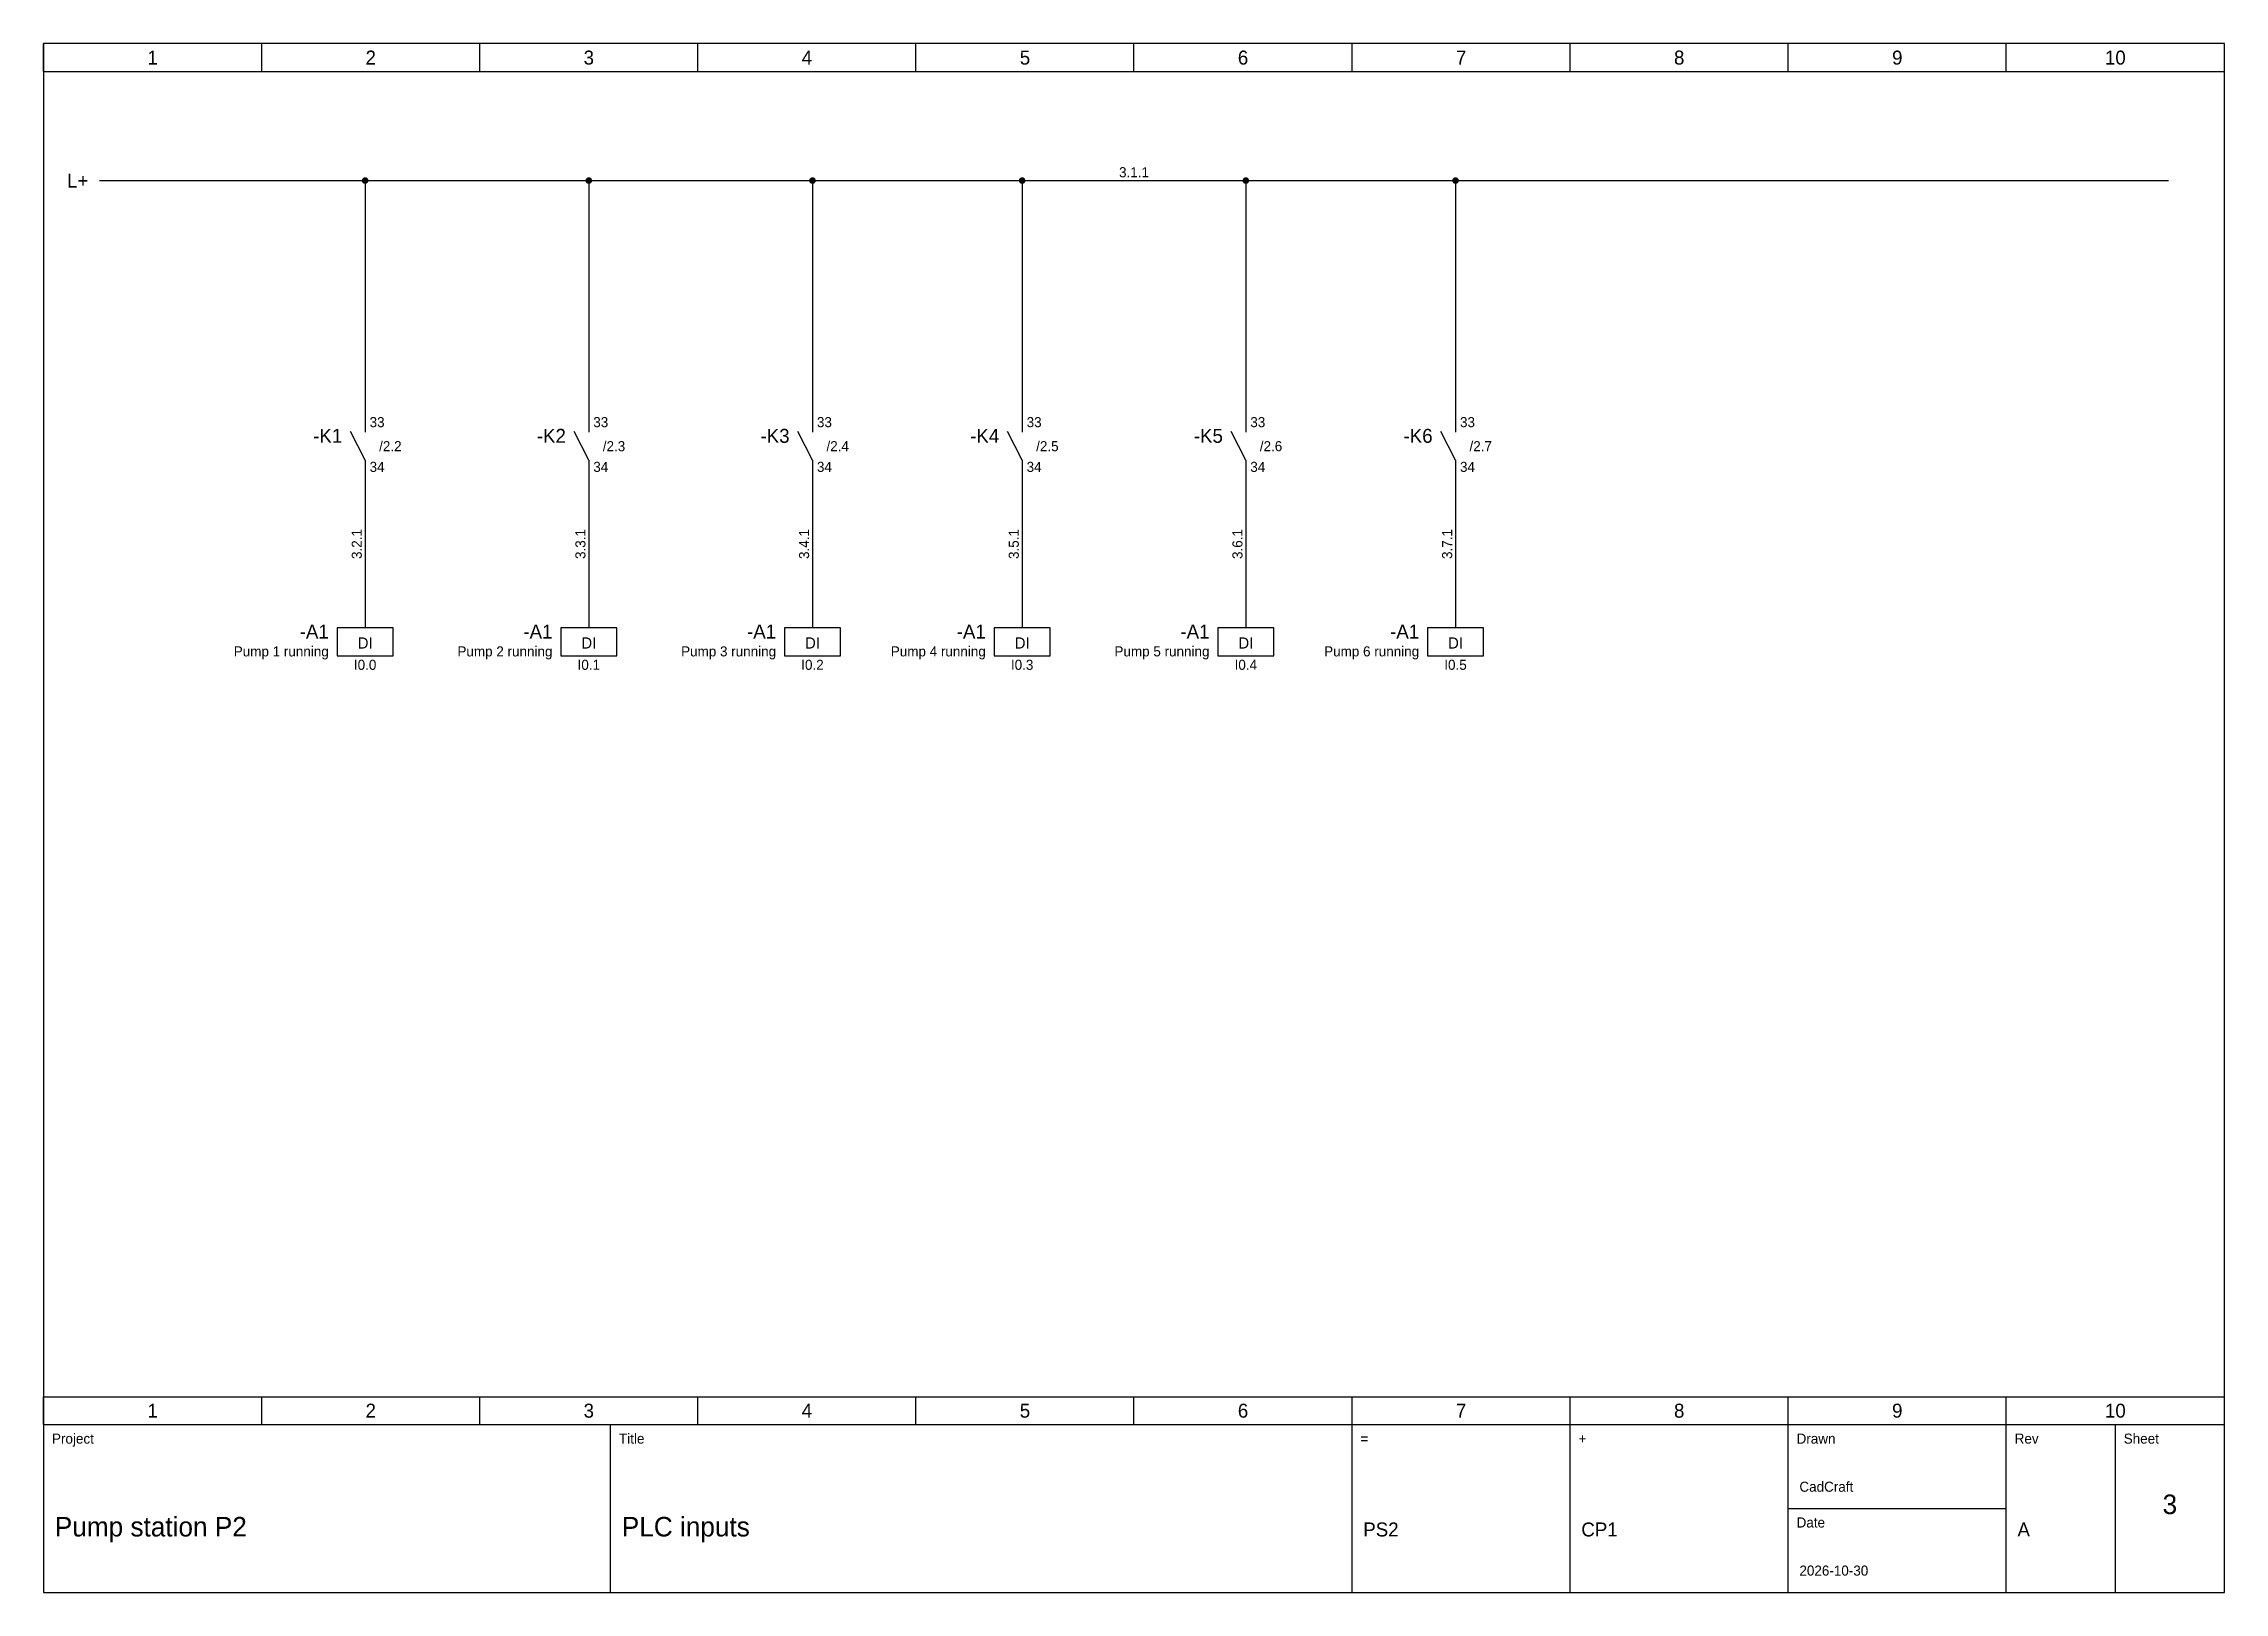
# Paper-space layout 'Sheet 3' of a CAD drawing. Header units: millimetres. Extents: x 20 to 410, y 10 to 287.
import ezdxf
from ezdxf.enums import TextEntityAlignment as Align

# ---------------------------------------------------------------- set-up
doc = ezdxf.new("R2010")
doc.units = ezdxf.units.MM
for name, color, linetype in [('EL-FRAME', 7, 'Continuous'), ('EL-SYMBOL', 7, 'Continuous'), ('EL-TEXT', 7, 'Continuous'), ('EL-WIRE', 7, 'Continuous'), ('EL-WIRE-24VDC', 7, 'Continuous'), ('EL-WIRENO', 7, 'Continuous')]:
    doc.layers.add(name, color=color, linetype=linetype)

# ---------------------------------------------------------------- blocks, each defined once
blk = doc.blocks.new('EL_FRAME_A3')
for p, q in [((20, 282), (20, 287)), ((59, 282), (59, 287)), ((98, 282), (98, 287)), ((137, 282), (137, 287)), ((176, 282), (176, 287)), ((215, 282), (215, 287)), ((254, 282), (254, 287)), ((293, 282), (293, 287)), ((332, 282), (332, 287)), ((371, 282), (371, 287)), ((410, 282), (410, 287)), ((20, 282), (410, 282)), ((20, 45), (410, 45)), ((20, 40), (20, 45)), ((59, 40), (59, 45)), ((98, 40), (98, 45)), ((137, 40), (137, 45)), ((176, 40), (176, 45)), ((215, 40), (215, 45)), ((254, 40), (254, 45)), ((293, 40), (293, 45)), ((332, 40), (332, 45)), ((371, 40), (371, 45)), ((410, 40), (410, 45)), ((20, 40), (410, 40)), ((121.4, 10), (121.4, 40)), ((254, 10), (254, 40)), ((293, 10), (293, 40)), ((332, 10), (332, 40)), ((371, 10), (371, 40)), ((390.5, 10), (390.5, 40)), ((332, 25), (371, 25))]:
    blk.add_line(p, q)
at = {"flags": 128}
blk.add_lwpolyline([(20, 10), (410, 10), (410, 287), (20, 287)], close=True, dxfattribs=at)
for s, p in [('1', (39.5, 284.5)), ('2', (78.5, 284.5)), ('3', (117.5, 284.5)), ('4', (156.5, 284.5)), ('5', (195.5, 284.5)), ('6', (234.5, 284.5)), ('7', (273.5, 284.5)), ('8', (312.5, 284.5)), ('9', (351.5, 284.5)), ('10', (390.5, 284.5)), ('1', (39.5, 42.5)), ('2', (78.5, 42.5)), ('3', (117.5, 42.5)), ('4', (156.5, 42.5)), ('5', (195.5, 42.5)), ('6', (234.5, 42.5)), ('7', (273.5, 42.5)), ('8', (312.5, 42.5)), ('9', (351.5, 42.5)), ('10', (390.5, 42.5))]:
    blk.add_text(s, height=2.5).set_placement(p, align=Align.MIDDLE_CENTER)
for s, p in [('Project', (21.5, 37.5)), ('Title', (122.9, 37.5)), ('=', (255.5, 37.5)), ('+', (294.5, 37.5)), ('Drawn', (333.5, 37.5)), ('Rev', (372.5, 37.5)), ('Sheet', (392, 37.5)), ('Date', (333.5, 22.5))]:
    blk.add_text(s, height=1.8).set_placement(p, align=Align.MIDDLE_LEFT)
for tag, p, height in [('DRAWN', (334, 28), 1.8), ('PROJECT', (22, 20), 3.5), ('TITLE', (123.4, 20), 3.5), ('PLANT', (256, 20), 2.5), ('LOC', (295, 20), 2.5), ('REV', (373, 20), 2.5), ('DATE', (334, 13), 1.8)]:
    blk.add_attdef(tag, p, '', height=height)
for tag, height, p in [('SHEET', 3.5, (400.25, 24)), ('SHEETS', 1.8, (400.25, 16))]:
    blk.add_attdef(tag, text='', height=height).set_placement(p, align=Align.CENTER)
at = {"flags": 3}
blk.add_attdef('EL', (0, 0), '', height=1, dxfattribs=at)
blk = doc.blocks.new('EL_IEC_CONTACT_NO')
for p, q in [((0, 5), (0, 2.5)), ((0, -2.5), (-2.6, 2.6)), ((0, -2.5), (0, -5))]:
    blk.add_line(p, q)
for tag, p in [('P1', (0.8, 3.4)), ('XREF', (2.5, -0.9)), ('P2', (0.8, -4.6))]:
    blk.add_attdef(tag, p, '', height=1.8)
for tag, height, p in [('TAG', 2.5, (-4.1, 0.6)), ('DESC', 1.8, (-4.1, -2.6))]:
    blk.add_attdef(tag, text='', height=height).set_placement(p, align=Align.RIGHT)
at = {"flags": 3}
blk.add_attdef('EL', (0, 0), '', height=1, dxfattribs=at)
at = {"flags": 1}
for tag in ['ORDER', 'FUNC', 'PART', 'MFR', 'LOC']:
    blk.add_attdef(tag, text='', height=1.8, dxfattribs=at).set_placement((-4.1, -5), align=Align.RIGHT)
blk = doc.blocks.new('EL_IEC_PLC_INPUT')
blk.add_line((0, 5), (0, 2.5))
at = {"flags": 128}
blk.add_lwpolyline([(-5, -2.5), (5, -2.5), (5, 2.5), (-5, 2.5)], close=True, dxfattribs=at)
blk.add_text('DI', height=2).set_placement((0, -0.2), align=Align.MIDDLE_CENTER)
blk.add_attdef('P1', (0.8, 3.4), '', height=1.8)
for tag, height, p in [('TAG', 2.5, (-6.5, 0.6)), ('DESC', 1.8, (-6.5, -2.6))]:
    blk.add_attdef(tag, text='', height=height).set_placement(p, align=Align.RIGHT)
at = {"flags": 3}
blk.add_attdef('EL', (0, 0), '', height=1, dxfattribs=at)
at = {"flags": 1}
for tag in ['ORDER', 'FUNC', 'PART', 'MFR', 'LOC']:
    blk.add_attdef(tag, text='', height=1.8, dxfattribs=at).set_placement((-6.5, -5), align=Align.RIGHT)
blk.add_attdef('ADDR', text='', height=1.8).set_placement((0, -5), align=Align.CENTER)
blk = doc.blocks.new('EL_DOT')
blk.add_hatch(color=256).paths.add_polyline_path([(0.6, 0), (0.55, 0.23), (0.42, 0.42), (0.23, 0.55), (0, 0.6), (-0.23, 0.55), (-0.42, 0.42), (-0.55, 0.23), (-0.6, 0), (-0.55, -0.23), (-0.42, -0.42), (-0.23, -0.55), (0, -0.6), (0.23, -0.55), (0.42, -0.42), (0.55, -0.23)])
at = {"flags": 3}
blk.add_attdef('EL', (0, 0), '', height=1, dxfattribs=at)
blk = doc.blocks.new('EL_WIRENO')
blk.add_attdef('WIRENO', text='', height=1.8).set_placement((0, 0.6), align=Align.CENTER)
for tag, flags in [('LOCK', 1), ('EL', 3)]:
    blk.add_attdef(tag, (0, 0), '', height=1, dxfattribs=dict(flags=flags))

psp = doc.layouts.new('Sheet 3')

# ---------------------------------------------------------------- linework, layer by layer
at = {"layer": 'EL-WIRE'}
for p, q in [((77.5, 210), (77.5, 185)), ((117.5, 210), (117.5, 185)), ((157.5, 210), (157.5, 185)), ((195, 210), (195, 185)), ((235, 210), (235, 185)), ((272.5, 210), (272.5, 185))]:
    psp.add_line(p, q, dxfattribs=at)
at = {"layer": 'EL-WIRE-24VDC'}
for p, q in [((30, 262.5), (400, 262.5)), ((77.5, 262.5), (77.5, 220)), ((117.5, 262.5), (117.5, 220)), ((157.5, 262.5), (157.5, 220)), ((195, 262.5), (195, 220)), ((235, 262.5), (235, 220)), ((272.5, 262.5), (272.5, 220))]:
    psp.add_line(p, q, dxfattribs=at)

# ---------------------------------------------------------------- block references
at = {"layer": 'EL-FRAME'}
psp.add_blockref('EL_FRAME_A3', (0, 0), dxfattribs=at).add_auto_attribs({'PROJECT': 'Pump station P2', 'TITLE': 'PLC inputs', 'PLANT': 'PS2', 'LOC': 'CP1', 'DRAWN': 'CadCraft', 'DATE': '2026-10-30', 'REV': 'A', 'SHEET': '3'})
at = {"layer": 'EL-SYMBOL'}
for name, p, values in [('EL_IEC_CONTACT_NO', (77.5, 215), {'TAG': '-K1', 'P1': '33', 'P2': '34', 'XREF': '/2.2'}), ('EL_IEC_CONTACT_NO', (117.5, 215), {'TAG': '-K2', 'P1': '33', 'P2': '34', 'XREF': '/2.3'}), ('EL_IEC_CONTACT_NO', (157.5, 215), {'TAG': '-K3', 'P1': '33', 'P2': '34', 'XREF': '/2.4'}), ('EL_IEC_CONTACT_NO', (195, 215), {'TAG': '-K4', 'P1': '33', 'P2': '34', 'XREF': '/2.5'}), ('EL_IEC_CONTACT_NO', (235, 215), {'TAG': '-K5', 'P1': '33', 'P2': '34', 'XREF': '/2.6'}), ('EL_IEC_CONTACT_NO', (272.5, 215), {'TAG': '-K6', 'P1': '33', 'P2': '34', 'XREF': '/2.7'}), ('EL_IEC_PLC_INPUT', (77.5, 180), {'TAG': '-A1', 'DESC': 'Pump 1 running', 'ADDR': 'I0.0'}), ('EL_IEC_PLC_INPUT', (117.5, 180), {'TAG': '-A1', 'DESC': 'Pump 2 running', 'ADDR': 'I0.1'}), ('EL_IEC_PLC_INPUT', (157.5, 180), {'TAG': '-A1', 'DESC': 'Pump 3 running', 'ADDR': 'I0.2'}), ('EL_IEC_PLC_INPUT', (195, 180), {'TAG': '-A1', 'DESC': 'Pump 4 running', 'ADDR': 'I0.3'}), ('EL_IEC_PLC_INPUT', (235, 180), {'TAG': '-A1', 'DESC': 'Pump 5 running', 'ADDR': 'I0.4'}), ('EL_IEC_PLC_INPUT', (272.5, 180), {'TAG': '-A1', 'DESC': 'Pump 6 running', 'ADDR': 'I0.5'})]:
    psp.add_blockref(name, p, dxfattribs=at).add_auto_attribs(values)
at = {"layer": 'EL-WIRE-24VDC'}
for p in [(77.5, 262.5), (117.5, 262.5), (157.5, 262.5), (195, 262.5), (235, 262.5), (272.5, 262.5)]:
    psp.add_blockref('EL_DOT', p, dxfattribs=at)
at = {"layer": 'EL-WIRENO'}
psp.add_blockref('EL_WIRENO', (215, 262.5), dxfattribs=at).add_auto_attribs({'WIRENO': '3.1.1'})
at = {"layer": 'EL-WIRENO', "rotation": 90}
for p, values in [((77.5, 197.5), {'WIRENO': '3.2.1'}), ((117.5, 197.5), {'WIRENO': '3.3.1'}), ((157.5, 197.5), {'WIRENO': '3.4.1'}), ((195, 197.5), {'WIRENO': '3.5.1'}), ((235, 197.5), {'WIRENO': '3.6.1'}), ((272.5, 197.5), {'WIRENO': '3.7.1'})]:
    psp.add_blockref('EL_WIRENO', p, dxfattribs=at).add_auto_attribs(values)

# ---------------------------------------------------------------- texts
at = {"layer": 'EL-TEXT'}
psp.add_text('L+', height=2.5, dxfattribs=at).set_placement((28, 262.5), align=Align.MIDDLE_RIGHT)

doc.saveas('drawing.dxf')
